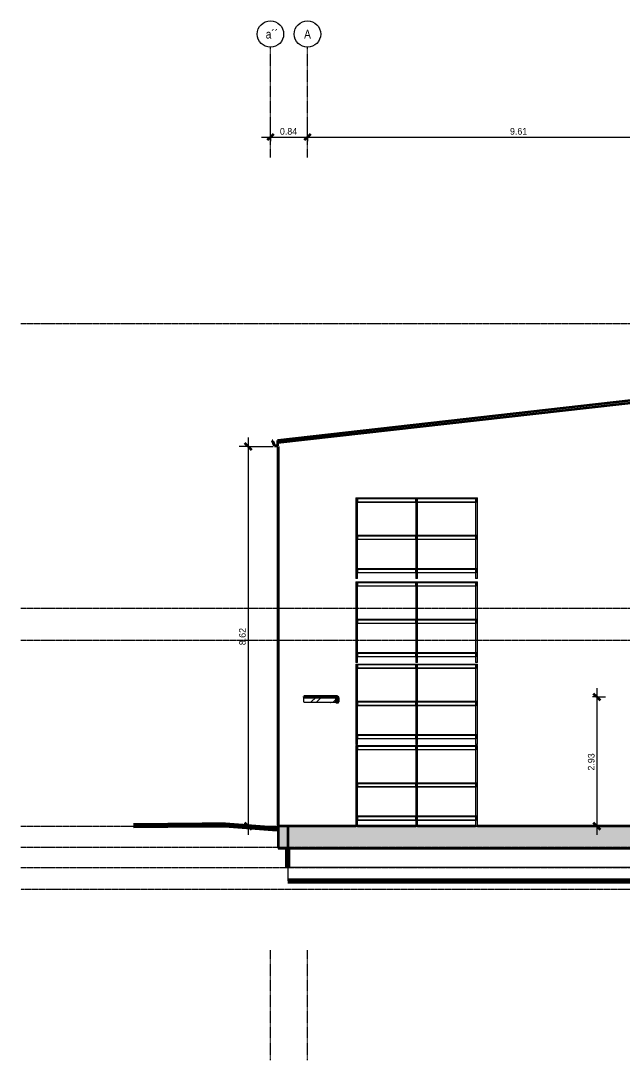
# Model space of a CAD drawing. Header units: centimetres. Extents: x -336 to 16318, y -437 to 1921.
# Drawn here: x -336 to 1030, y -437 to 1921 of the extents above; entities that cross this region are included whole.
import ezdxf

# ---------------------------------------------------------------- set-up
doc = ezdxf.new("R2010")
doc.units = ezdxf.units.CM
for name, pattern in [('Centre', [3.175, 0.635, -0.475, 1.59, -0.475]), ('Grid Line', [2.2225, 1.27, -0.3175, 0.3175, -0.3175]), ('Hidden', [0.714375, 0.47625, -0.238125])]:
    doc.linetypes.add(name, pattern=pattern)
for name, color, linetype, lineweight in [('A-ANNO-DIMS', 7, 'Continuous', 9), ('A-ANNO-DIMS-100', 7, 'Continuous', 9), ('A-FLOR', 7, 'Continuous', 9), ('A-FLOR-LEVL', 7, 'Continuous', 9), ('A-FLOR-PATT', 7, 'Continuous', 35), ('A-ROOF', 7, 'Continuous', 9), ('A-ROOF-MCUT', 7, 'Continuous', 35), ('A-ROOF-PATT', 7, 'Continuous', 35), ('A-WALL', 7, 'Continuous', 9), ('A-WALL-PATT', 7, 'Continuous', 35), ('C-BLDG-PADS', 7, 'Continuous', 9), ('C-TOPO', 7, 'Continuous', 9), ('Q-SPCQ', 7, 'Continuous', 9), ('S-BEAM', 7, 'Continuous', 9), ('S-GRID', 7, 'Continuous', 9), ('S-GRID-IDEN', 7, 'Continuous', 9)]:
    doc.layers.add(name, color=color, linetype=linetype, lineweight=lineweight)
doc.styles.add('Century Gothic_1', font='GOTHIC.TTF', dxfattribs={"height": 15})
doc.styles.add('Saira Condensed', font='SairaCondensed-Regular.ttf', dxfattribs={"height": 20})
doc.dimstyles.new('FCA_N_Cotas_E100', dxfattribs={"dimscale": 30.48, "dimtxt": 15.662524, "dimasz": 0.492126, "dimexe": 0.656168, "dimexo": 0.656168, "dimgap": 0.032808, "dimtad": 1, "dimlfac": 0.01, "dimrnd": 0.01, "dimzin": 0, "dimdsep": 46, "dimtxsty": 'Century Gothic_1', "dimblk1": 'OBLIQUE', "dimblk2": 'OBLIQUE', "dimsah": 1, "dimcen": 0.09, "dimdle": 0.656168, "dimazin": 2, "dimtfac": 1, "dimtdec": 4, "dimtix": 1, "dimtmove": 0, "dimatfit": 3, "dimfxl": 1, "dimtvp": 1, "dimtolj": 1, "dimtzin": 0, "dimarcsym": 2})
pattern_1 = [(45, (4582.815, 712), (-25.14472, 25.14472), []), (45, (4582.815, 750.1), (-25.14472, 25.14472), [])]

# ---------------------------------------------------------------- blocks, each defined once
blk = doc.blocks.new('PQ_RVR_EST-01_ZZ_ZZ_MO_T_A_rvt-1-Section 6')
at = {"layer": 'A-FLOR-PATT', "lineweight": 9, "true_color": 0x9a9a9a}
h = blk.add_hatch(color=253, dxfattribs=at)
h.paths.add_polyline_path([(5847.1, 44), (5883.7, 44), (5883.7, 94), (3167.6, 94), (3167.6, 89.8), (3171.9, 89.8), (3171.9, 88.8), (3172, 88.8), (3172, 87.8), (3170.5, 87.8), (3170.5, 87.3), (3172, 87.3), (3172, 78.3), (3168.8, 78.3), (3168.8, 68.3), (3173, 68.3), (3172.9, 67.3), (3163, 67.3), (3163.1, 68.3), (3167.2, 68.3), (3167.2, 78.3), (3082.8, 78.3), (3082.8, 68.3), (3087, 68.3), (3086.9, 67.3), (3077, 67.3), (3077.1, 68.3), (3081.2, 68.3), (3081.2, 78.3), (3078, 78.3), (3078, 87.3), (3079.5, 87.3), (3079.4, 87.8), (3078, 87.8), (3078, 88.8), (3078.1, 88.8), (3078.3, 89.8), (3082.5, 89.8), (3082.5, 94), (249.1, 94), (249.1, 44), (5836.9, 44)])
h.paths.add_polyline_path([(3183.3, 67.3), (3179.1, 67.3), (3179.2, 68.3), (3183.3, 68.3), (3183.3, 78.3), (3181.6, 78.3), (3181.6, 87.8), (3181.9, 87.8), (3181.9, 88.8), (3186.3, 88.8), (3186.3, 87.8), (3186.6, 87.8), (3186.6, 83.3), (3242.4, 83.3), (3242.4, 87.8), (3242.7, 87.8), (3242.7, 88.8), (3247.1, 88.8), (3247.1, 87.8), (3247.4, 87.8), (3247.4, 78.3), (3245.7, 78.3), (3245.7, 68.3), (3249.9, 68.3), (3249.8, 67.3), (3239.9, 67.3), (3240, 68.3), (3244.1, 68.3), (3244.1, 78.3), (3184.9, 78.3), (3184.9, 68.3), (3189.1, 68.3), (3189, 67.3), (3183.5, 67.3)])
h.paths.add_polyline_path([(3091.7, 86.3), (3164, 86.3), (3164, 87.3), (3165.5, 87.3), (3165.5, 87.8), (3164, 87.8), (3164, 88.8), (3161.9, 88.8), (3162.1, 89.8), (3166.3, 89.8), (3166.3, 94), (3083.8, 94), (3083.8, 89.8), (3088.1, 89.8), (3088, 88.8), (3086, 88.8), (3086, 87.8), (3084.5, 87.8), (3084.5, 87.3), (3086, 87.3), (3086, 86.3)])
at = {"layer": 'A-FLOR', "lineweight": 35}
for p, q in [((425.1, 94), (249.1, 94)), ((249.1, 94), (249.1, 44)), ((561.1, 94), (429.1, 94)), ((697.2, 94), (565.1, 94)), ((2833.1, 94), (701.2, 94)), ((249.1, 44), (5836.9, 44))]:
    blk.add_line(p, q, dxfattribs=at)
blk = doc.blocks.new('RVR-Rack Almacenamiento - Default-1745858-Section 6')
at = {"layer": 'Q-SPCQ', "color": 253, "true_color": 0xaaaaaa}
for p, q in [((561.1, 267.7), (561.1, 192.3)), ((563, 276.9), (563.2, 276.9)), ((563.2, 276.9), (565.4, 276.9)), ((563.2, 276.9), (563.2, 267.7)), ((565.4, 267.7), (563.2, 267.7)), ((565.1, 192.3), (565.1, 267.7)), ((565.4, 267.7), (565.4, 276.9)), ((565.4, 276.9), (696.9, 276.9)), ((696.9, 274.8), (565.4, 274.8)), ((565.4, 268), (696.9, 268)), ((565.4, 267.7), (696.9, 267.7)), ((696.9, 276.9), (699.1, 276.9)), ((696.9, 276.9), (696.9, 267.7)), ((699.1, 267.7), (696.9, 267.7)), ((697.2, 267.7), (697.2, 192.3)), ((699.1, 267.7), (699.1, 276.9)), ((699.1, 276.9), (701.2, 276.9)), ((701.2, 94), (701.2, 276.9)), ((563.2, 192.3), (565.4, 192.3)), ((563.2, 192.3), (563.2, 183.1)), ((565.4, 183.1), (565.4, 192.3)), ((565.4, 192.3), (696.9, 192.3)), ((696.9, 190.2), (565.4, 190.2)), ((696.9, 192.3), (699.1, 192.3)), ((696.9, 192.3), (696.9, 183.1)), ((699.1, 183.1), (699.1, 192.3)), ((561.1, 183.1), (561.1, 116.9)), ((565.4, 183.1), (563.2, 183.1)), ((565.1, 116.9), (565.1, 183.1)), ((565.4, 183.4), (696.9, 183.4)), ((565.4, 183.1), (696.9, 183.1)), ((699.1, 183.1), (696.9, 183.1)), ((697.2, 183.1), (697.2, 116.9)), ((561.1, 107.7), (561.1, 94)), ((563.2, 116.9), (565.4, 116.9)), ((563.2, 116.9), (563.2, 107.7)), ((565.4, 107.7), (563.2, 107.7)), ((565.1, 94), (565.1, 107.7)), ((565.4, 107.7), (565.4, 116.9)), ((565.4, 116.9), (696.9, 116.9)), ((696.9, 114.8), (565.4, 114.8)), ((565.4, 108), (696.9, 108)), ((565.4, 107.7), (696.9, 107.7)), ((696.9, 116.9), (699.1, 116.9)), ((696.9, 116.9), (696.9, 107.7)), ((699.1, 107.7), (696.9, 107.7)), ((697.2, 107.7), (697.2, 94)), ((699.1, 107.7), (699.1, 116.9)), ((565.1, 94), (561.1, 94)), ((701.2, 94), (697.2, 94))]:
    blk.add_line(p, q, dxfattribs=at)
blk = doc.blocks.new('RVR-Rack Almacenamiento - Default-V73-Section 6')
at = {"layer": 'Q-SPCQ', "color": 253, "true_color": 0xaaaaaa}
for p, q in [((425.1, 276.9), (427.2, 276.9)), ((425.1, 276.9), (425.1, 94)), ((427.2, 276.9), (429.4, 276.9)), ((427.2, 276.9), (427.2, 267.7)), ((429.4, 267.7), (427.2, 267.7)), ((429.1, 192.3), (429.1, 267.7)), ((429.4, 267.7), (429.4, 276.9)), ((429.4, 276.9), (560.8, 276.9)), ((560.8, 274.8), (429.4, 274.8)), ((429.4, 268), (560.8, 268)), ((429.4, 267.7), (560.8, 267.7)), ((560.8, 276.9), (563, 276.9)), ((560.8, 276.9), (560.8, 267.7)), ((563, 267.7), (560.8, 267.7)), ((561.1, 267.7), (561.1, 192.3)), ((563, 267.7), (563, 276.9)), ((563, 276.9), (563.2, 276.9)), ((565.1, 192.3), (565.1, 267.7)), ((427.2, 192.3), (429.4, 192.3)), ((427.2, 192.3), (427.2, 183.1)), ((429.4, 183.1), (429.4, 192.3)), ((429.4, 192.3), (560.8, 192.3)), ((560.8, 190.2), (429.4, 190.2)), ((560.8, 192.3), (563, 192.3)), ((560.8, 192.3), (560.8, 183.1)), ((563, 183.1), (563, 192.3)), ((429.4, 183.1), (427.2, 183.1)), ((429.1, 116.9), (429.1, 183.1)), ((429.4, 183.4), (560.8, 183.4)), ((429.4, 183.1), (560.8, 183.1)), ((563, 183.1), (560.8, 183.1)), ((561.1, 183.1), (561.1, 116.9)), ((565.1, 116.9), (565.1, 183.1)), ((427.2, 116.9), (429.4, 116.9)), ((427.2, 116.9), (427.2, 107.7)), ((429.4, 107.7), (427.2, 107.7)), ((429.1, 94), (429.1, 107.7)), ((429.4, 107.7), (429.4, 116.9)), ((429.4, 116.9), (560.8, 116.9)), ((560.8, 114.8), (429.4, 114.8)), ((429.4, 108), (560.8, 108)), ((429.4, 107.7), (560.8, 107.7)), ((560.8, 116.9), (563, 116.9)), ((560.8, 116.9), (560.8, 107.7)), ((563, 107.7), (560.8, 107.7)), ((561.1, 107.7), (561.1, 94)), ((563, 107.7), (563, 116.9)), ((565.1, 94), (565.1, 107.7)), ((429.1, 94), (425.1, 94)), ((565.1, 94), (561.1, 94))]:
    blk.add_line(p, q, dxfattribs=at)
blk = doc.blocks.new('HSS Rectangular - 50 x 120-1968941-Section 6')
at = {"layer": 'S-BEAM', "true_color": 0xc0c0c0}
h = blk.add_hatch(dxfattribs=at)
h.set_pattern_fill('FP_3', color=9, style=0, pattern_type=2)
h.set_pattern_definition(pattern_1)
h.paths.add_polyline_path([(384.6, 374.9), (385.3, 375.1), (385.6, 375.8), (385.6, 385.9), (385.3, 386.6), (384.6, 386.9), (381.5, 386.9), (380.9, 386.6), (380.6, 385.9), (380.6, 375.8), (380.9, 375.1), (381.5, 374.9)])
h.paths.add_polyline_path([(382, 375.4), (381.4, 375.6), (381.1, 376.3), (381.1, 385.4), (381.4, 386.1), (382, 386.4), (384.1, 386.4), (384.8, 386.1), (385.1, 385.4), (385.1, 376.3), (384.8, 375.6), (384.1, 375.4)])
at = {"layer": 'S-BEAM', "lineweight": 35}
for p, q in [((380.6, 385.9), (380.6, 375.8)), ((381.1, 376.3), (381.1, 385.4)), ((384.6, 386.9), (381.5, 386.9)), ((382, 386.4), (384.1, 386.4)), ((385.1, 385.4), (385.1, 376.3)), ((385.6, 375.8), (385.6, 385.9)), ((381.5, 374.9), (384.6, 374.9)), ((384.1, 375.4), (382, 375.4))]:
    blk.add_line(p, q, dxfattribs=at)
for centre, radius, start, end in [((381.5, 385.9), 0.95, 90, 180), ((382, 385.4), 0.952, 90, 180), ((384.1, 385.4), 0.952, 0, 90), ((384.6, 385.9), 0.95, 0, 90), ((381.5, 375.8), 0.95, 180, 270), ((382, 376.3), 0.952, 180, 270), ((384.1, 376.3), 0.952, 270, 0), ((384.6, 375.8), 0.95, 270, 0)]:
    blk.add_arc(centre, radius, start, end, dxfattribs=at)
blk = doc.blocks.new('FP_74-Section 6')
at = {"layer": 'S-BEAM', "color": 9, "true_color": 0xc0c0c0}
for p, q in [((307.1, 386.1), (307.1, 386.2)), ((307.1, 386.2), (307.1, 386.2)), ((307.1, 386.2), (307.2, 386.2)), ((307.1, 386.1), (307.1, 386.1)), ((307.1, 386.1), (307.1, 386.1)), ((307.2, 386.2), (307.2, 386.3)), ((307.2, 386.3), (307.2, 386.3)), ((307.2, 386.3), (307.3, 386.3)), ((307.2, 386.2), (307.2, 386.2)), ((307.3, 386.3), (307.3, 386.4)), ((307.3, 386.4), (307.3, 386.4)), ((307.3, 386.4), (307.4, 386.4)), ((307.3, 386.3), (307.3, 386.3)), ((307.4, 386.4), (307.4, 386.5)), ((307.4, 386.5), (307.4, 386.5)), ((307.4, 386.5), (307.5, 386.5)), ((307.4, 386.4), (307.4, 386.4)), ((307.5, 386.5), (307.5, 386.6)), ((307.5, 386.6), (307.5, 386.6)), ((307.5, 386.6), (307.6, 386.6)), ((307.5, 386.5), (307.5, 386.5)), ((307.5, 386.5), (307.5, 386.5)), ((307.6, 386.6), (307.6, 386.7)), ((307.6, 386.7), (307.7, 386.7)), ((307.6, 386.6), (307.6, 386.6)), ((307.6, 386.6), (307.6, 386.6)), ((307.7, 386.7), (307.7, 386.7)), ((307.7, 386.7), (307.7, 386.7)), ((307.7, 386.7), (307.7, 386.7)), ((307.7, 386.7), (307.8, 386.7)), ((307.8, 386.7), (307.8, 386.8)), ((307.8, 386.8), (307.8, 386.8)), ((307.8, 386.8), (307.8, 386.8)), ((307.8, 386.8), (307.9, 386.8)), ((307.9, 386.8), (307.9, 386.9)), ((307.9, 386.8), (307.9, 386.8)), ((307.9, 386.8), (307.9, 386.8)), ((307.9, 386.8), (307.9, 386.8)), ((319.1, 385.9), (319.1, 386)), ((319.1, 386), (319.2, 386)), ((319.1, 385.9), (319.1, 385.9)), ((319.2, 386), (319.2, 386.1)), ((319.2, 386.1), (319.2, 386.1)), ((319.2, 386.1), (319.3, 386.1)), ((319.2, 386), (319.2, 386)), ((319.2, 386), (319.2, 386)), ((319.3, 386.1), (319.3, 386.2)), ((319.3, 386.2), (319.3, 386.2)), ((319.3, 386.2), (319.4, 386.2)), ((319.3, 386.1), (319.3, 386.1)), ((319.4, 386.2), (319.4, 386.3)), ((319.4, 386.3), (319.4, 386.3)), ((319.4, 386.3), (319.5, 386.3)), ((319.4, 386.2), (319.4, 386.2)), ((319.5, 386.3), (319.5, 386.4)), ((319.5, 386.4), (319.5, 386.4)), ((319.5, 386.4), (319.6, 386.4)), ((319.5, 386.3), (319.5, 386.3)), ((319.6, 386.4), (319.6, 386.5)), ((319.6, 386.5), (319.6, 386.5)), ((319.6, 386.5), (319.6, 386.5)), ((319.6, 386.5), (319.7, 386.5)), ((319.6, 386.4), (319.6, 386.4)), ((319.7, 386.5), (319.7, 386.6)), ((319.7, 386.6), (319.7, 386.6)), ((319.7, 386.6), (319.8, 386.6)), ((319.7, 386.5), (319.7, 386.5)), ((319.8, 386.6), (319.8, 386.7)), ((319.8, 386.7), (319.9, 386.7)), ((319.8, 386.6), (319.8, 386.6)), ((319.8, 386.6), (319.8, 386.6)), ((319.9, 386.7), (320, 386.8)), ((319.9, 386.7), (319.9, 386.7)), ((319.9, 386.7), (319.9, 386.7)), ((319.9, 386.7), (319.9, 386.7)), ((319.9, 386.7), (319.9, 386.7)), ((320, 386.8), (320, 386.8)), ((320, 386.8), (320, 386.8)), ((320, 386.8), (320, 386.8)), ((320, 386.8), (320.1, 386.8)), ((320.1, 386.8), (320.1, 386.9)), ((320.1, 386.8), (320.1, 386.8)), ((320.1, 386.8), (320.1, 386.8)), ((357.2, 385.9), (357.2, 386)), ((357.2, 386), (357.3, 386)), ((357.2, 385.9), (357.2, 385.9)), ((357.3, 386), (357.3, 386.1)), ((357.3, 386.1), (357.3, 386.1)), ((357.3, 386.1), (357.4, 386.1)), ((357.3, 386), (357.3, 386)), ((357.3, 386), (357.3, 386)), ((357.4, 386.1), (357.4, 386.2)), ((357.4, 386.2), (357.4, 386.2)), ((357.4, 386.2), (357.5, 386.2)), ((357.4, 386.1), (357.4, 386.1)), ((357.5, 386.2), (357.5, 386.3)), ((357.5, 386.3), (357.5, 386.3)), ((357.5, 386.3), (357.6, 386.3)), ((357.5, 386.2), (357.5, 386.2)), ((357.6, 386.3), (357.6, 386.4)), ((357.6, 386.4), (357.6, 386.4)), ((357.6, 386.4), (357.7, 386.4)), ((357.6, 386.3), (357.6, 386.3)), ((357.7, 386.4), (357.7, 386.5)), ((357.7, 386.5), (357.7, 386.5)), ((357.7, 386.5), (357.7, 386.5)), ((357.7, 386.5), (357.8, 386.5)), ((357.7, 386.4), (357.7, 386.4)), ((357.8, 386.5), (357.8, 386.6)), ((357.8, 386.6), (357.8, 386.6)), ((357.8, 386.6), (357.9, 386.6)), ((357.8, 386.5), (357.8, 386.5)), ((357.9, 386.6), (357.9, 386.7)), ((357.9, 386.7), (358, 386.7)), ((357.9, 386.6), (357.9, 386.6)), ((357.9, 386.6), (357.9, 386.6)), ((358, 386.7), (358.1, 386.8)), ((358, 386.7), (358, 386.7)), ((358, 386.7), (358, 386.7)), ((358, 386.7), (358, 386.7)), ((358, 386.7), (358, 386.7)), ((358.1, 386.8), (358.1, 386.8)), ((358.1, 386.8), (358.1, 386.8)), ((358.1, 386.8), (358.1, 386.8)), ((358.1, 386.8), (358.2, 386.8)), ((358.2, 386.8), (358.2, 386.9)), ((358.2, 386.8), (358.2, 386.8)), ((358.2, 386.8), (358.2, 386.8)), ((369.4, 385.9), (369.4, 386)), ((369.4, 386), (369.4, 386)), ((369.4, 386), (369.5, 386)), ((369.4, 385.9), (369.4, 385.9)), ((369.5, 386), (369.5, 386.1)), ((369.5, 386.1), (369.5, 386.1)), ((369.5, 386.1), (369.6, 386.1)), ((369.5, 386), (369.5, 386)), ((369.6, 386.1), (369.6, 386.2)), ((369.6, 386.2), (369.6, 386.2)), ((369.6, 386.2), (369.7, 386.2)), ((369.6, 386.1), (369.6, 386.1)), ((369.7, 386.2), (369.7, 386.3)), ((369.7, 386.3), (369.7, 386.3)), ((369.7, 386.3), (369.7, 386.3)), ((369.7, 386.3), (369.8, 386.3)), ((369.7, 386.2), (369.7, 386.2)), ((369.8, 386.3), (369.8, 386.4)), ((369.8, 386.4), (369.8, 386.4)), ((369.8, 386.4), (369.8, 386.4)), ((369.8, 386.4), (369.9, 386.4)), ((369.9, 386.4), (369.9, 386.5)), ((369.9, 386.5), (369.9, 386.5)), ((369.9, 386.5), (369.9, 386.5)), ((369.9, 386.5), (370, 386.5)), ((370, 386.5), (370, 386.6)), ((370, 386.6), (370, 386.6)), ((370, 386.6), (370.1, 386.6)), ((370, 386.5), (370, 386.5)), ((370.1, 386.6), (370.1, 386.7)), ((370.1, 386.7), (370.1, 386.7)), ((370.1, 386.7), (370.2, 386.7)), ((370.1, 386.6), (370.1, 386.6)), ((370.1, 386.6), (370.1, 386.6)), ((370.2, 386.7), (370.3, 386.8)), ((370.2, 386.7), (370.2, 386.7)), ((370.2, 386.7), (370.2, 386.7)), ((370.2, 386.7), (370.2, 386.7)), ((370.3, 386.8), (370.3, 386.8)), ((370.3, 386.8), (370.3, 386.8)), ((370.3, 386.8), (370.3, 386.8)), ((370.3, 386.8), (370.4, 386.8)), ((370.4, 386.8), (370.4, 386.9)), ((370.4, 386.8), (370.4, 386.8)), ((370.4, 386.8), (370.4, 386.8))]:
    blk.add_line(p, q, dxfattribs=at)
blk = doc.blocks.new('FP_75-Section 6')
at = {"layer": 'S-BEAM'}
blk.add_line((307.1, 374.9), (379.3, 374.9), dxfattribs=at)
at = {"layer": 'S-BEAM', "color": 9, "true_color": 0xc0c0c0}
for p, q in [((317.6, 374.7), (317.6, 374.7)), ((317.6, 374.7), (317.7, 374.7)), ((317.7, 374.7), (317.7, 374.8)), ((317.7, 374.8), (317.7, 374.8)), ((317.7, 374.8), (317.8, 374.8)), ((317.7, 374.7), (317.7, 374.7)), ((317.8, 374.8), (317.8, 374.8)), ((317.8, 374.8), (317.8, 374.8)), ((317.8, 374.8), (317.8, 374.8)), ((317.8, 374.8), (317.8, 374.8)), ((317.8, 374.8), (317.9, 374.8)), ((317.9, 374.8), (317.9, 374.8)), ((317.9, 374.8), (317.9, 374.8)), ((317.9, 374.8), (317.9, 374.8)), ((317.9, 374.8), (318, 374.8)), ((318, 374.8), (318, 374.9)), ((318, 374.9), (318.1, 374.9)), ((318, 374.8), (318, 374.8)), ((318, 374.8), (318, 374.8)), ((318.1, 374.9), (318.1, 374.9)), ((318.1, 374.9), (318.1, 374.9)), ((318.1, 374.9), (318.1, 374.9)), ((318.1, 374.9), (318.1, 374.9)), ((318.1, 374.9), (318.2, 374.9)), ((318.2, 374.9), (318.2, 375)), ((318.2, 375), (318.2, 375)), ((318.2, 375), (318.2, 375)), ((318.2, 375), (318.3, 375)), ((318.3, 375), (318.3, 375.1)), ((318.3, 375.1), (318.4, 375.1)), ((318.3, 375), (318.3, 375)), ((318.3, 375), (318.3, 375)), ((318.4, 375.1), (318.5, 375.2)), ((318.4, 375.1), (318.4, 375.1)), ((318.4, 375.1), (318.4, 375.1)), ((318.4, 375.1), (318.4, 375.1)), ((318.5, 375.2), (318.6, 375.3)), ((318.5, 375.2), (318.5, 375.2)), ((318.5, 375.2), (318.5, 375.2)), ((318.5, 375.2), (318.5, 375.2)), ((318.5, 375.2), (318.5, 375.2)), ((318.6, 375.3), (318.7, 375.4)), ((318.6, 375.3), (318.6, 375.3)), ((318.6, 375.3), (318.6, 375.3)), ((318.6, 375.3), (318.6, 375.3)), ((318.7, 375.4), (318.7, 375.4)), ((318.7, 375.4), (318.7, 375.4)), ((318.7, 375.4), (318.7, 375.4)), ((318.7, 375.4), (318.8, 375.4)), ((318.8, 375.5), (318.9, 375.6)), ((318.8, 375.4), (318.8, 375.5)), ((318.8, 375.5), (318.8, 375.5)), ((318.8, 375.5), (318.8, 375.5)), ((318.8, 375.5), (318.8, 375.5)), ((318.9, 375.6), (318.9, 375.7)), ((318.9, 375.7), (319, 375.7)), ((318.9, 375.6), (318.9, 375.6)), ((318.9, 375.6), (318.9, 375.6)), ((319, 375.7), (319, 375.8)), ((319, 375.8), (319.1, 375.8)), ((319, 375.7), (319, 375.7)), ((319, 375.7), (319, 375.7)), ((319.1, 375.8), (319.1, 375.8)), ((355.7, 374.7), (355.7, 374.7)), ((355.7, 374.7), (355.8, 374.7)), ((355.8, 374.7), (355.8, 374.8)), ((355.8, 374.8), (355.8, 374.8)), ((355.8, 374.8), (355.9, 374.8)), ((355.8, 374.7), (355.8, 374.7)), ((355.9, 374.8), (355.9, 374.8)), ((355.9, 374.8), (355.9, 374.8)), ((355.9, 374.8), (355.9, 374.8)), ((355.9, 374.8), (355.9, 374.8)), ((355.9, 374.8), (356, 374.8)), ((356, 374.8), (356, 374.8)), ((356, 374.8), (356, 374.8)), ((356, 374.8), (356, 374.8)), ((356, 374.8), (356.1, 374.8)), ((356.1, 374.8), (356.1, 374.9)), ((356.1, 374.9), (356.2, 374.9)), ((356.1, 374.8), (356.1, 374.8)), ((356.1, 374.8), (356.1, 374.8)), ((356.2, 374.9), (356.2, 374.9)), ((356.2, 374.9), (356.2, 374.9)), ((356.2, 374.9), (356.2, 374.9)), ((356.2, 374.9), (356.2, 374.9)), ((356.2, 374.9), (356.3, 374.9)), ((356.3, 374.9), (356.3, 375)), ((356.3, 375), (356.3, 375)), ((356.3, 375), (356.3, 375)), ((356.3, 375), (356.4, 375)), ((356.4, 375), (356.4, 375.1)), ((356.4, 375.1), (356.5, 375.1)), ((356.4, 375), (356.4, 375)), ((356.4, 375), (356.4, 375)), ((356.5, 375.1), (356.6, 375.2)), ((356.5, 375.1), (356.5, 375.1)), ((356.5, 375.1), (356.5, 375.1)), ((356.5, 375.1), (356.5, 375.1)), ((356.6, 375.2), (356.7, 375.3)), ((356.6, 375.2), (356.6, 375.2)), ((356.6, 375.2), (356.6, 375.2)), ((356.6, 375.2), (356.6, 375.2)), ((356.6, 375.2), (356.6, 375.2)), ((356.7, 375.3), (356.8, 375.4)), ((356.7, 375.3), (356.7, 375.3)), ((356.7, 375.3), (356.7, 375.3)), ((356.7, 375.3), (356.7, 375.3)), ((356.8, 375.4), (356.8, 375.4)), ((356.8, 375.4), (356.8, 375.4)), ((356.8, 375.4), (356.8, 375.4)), ((356.8, 375.4), (356.9, 375.4)), ((356.9, 375.5), (357, 375.6)), ((356.9, 375.4), (356.9, 375.5)), ((356.9, 375.5), (356.9, 375.5)), ((356.9, 375.5), (356.9, 375.5)), ((356.9, 375.5), (356.9, 375.5)), ((357, 375.6), (357, 375.7)), ((357, 375.7), (357.1, 375.7)), ((357, 375.6), (357, 375.6)), ((357, 375.6), (357, 375.6)), ((357.1, 375.7), (357.1, 375.8)), ((357.1, 375.8), (357.2, 375.8)), ((357.1, 375.7), (357.1, 375.7)), ((357.1, 375.7), (357.1, 375.7)), ((357.2, 375.8), (357.2, 375.8)), ((367.9, 374.7), (367.9, 374.7)), ((367.9, 374.7), (367.9, 374.7)), ((367.9, 374.7), (368, 374.7)), ((368, 374.7), (368, 374.8)), ((368, 374.8), (368, 374.8)), ((368, 374.8), (368, 374.8)), ((368, 374.8), (368.1, 374.8)), ((368.1, 374.8), (368.1, 374.8)), ((368.1, 374.8), (368.1, 374.8)), ((368.1, 374.8), (368.1, 374.8)), ((368.1, 374.8), (368.2, 374.8)), ((368.2, 374.8), (368.2, 374.8)), ((368.2, 374.8), (368.2, 374.8)), ((368.2, 374.8), (368.2, 374.8)), ((368.2, 374.8), (368.3, 374.8)), ((368.3, 374.8), (368.3, 374.9)), ((368.3, 374.9), (368.3, 374.9)), ((368.3, 374.9), (368.4, 374.9)), ((368.3, 374.8), (368.3, 374.8)), ((368.3, 374.8), (368.3, 374.8)), ((368.4, 374.9), (368.4, 374.9)), ((368.4, 374.9), (368.4, 374.9)), ((368.4, 374.9), (368.4, 374.9)), ((368.4, 374.9), (368.5, 374.9)), ((368.5, 374.9), (368.5, 375)), ((368.5, 375), (368.5, 375)), ((368.5, 375), (368.5, 375)), ((368.5, 375), (368.6, 375)), ((368.6, 375), (368.6, 375.1)), ((368.6, 375.1), (368.6, 375.1)), ((368.6, 375.1), (368.7, 375.1)), ((368.6, 375), (368.6, 375)), ((368.6, 375), (368.6, 375)), ((368.7, 375.1), (368.7, 375.2)), ((368.7, 375.2), (368.8, 375.2)), ((368.7, 375.1), (368.7, 375.1)), ((368.7, 375.1), (368.7, 375.1)), ((368.8, 375.2), (368.9, 375.3)), ((368.8, 375.2), (368.8, 375.2)), ((368.8, 375.2), (368.8, 375.2)), ((368.8, 375.2), (368.8, 375.2)), ((368.9, 375.3), (369, 375.4)), ((368.9, 375.3), (368.9, 375.3)), ((368.9, 375.3), (368.9, 375.3)), ((368.9, 375.3), (368.9, 375.3)), ((369, 375.4), (369.1, 375.5)), ((369, 375.4), (369, 375.4)), ((369, 375.4), (369, 375.4)), ((369, 375.4), (369, 375.4)), ((369, 375.4), (369, 375.4)), ((369.1, 375.5), (369.2, 375.6)), ((369.1, 375.5), (369.1, 375.5)), ((369.1, 375.5), (369.1, 375.5)), ((369.1, 375.5), (369.1, 375.5)), ((369.2, 375.6), (369.2, 375.7)), ((369.2, 375.7), (369.3, 375.7)), ((369.2, 375.6), (369.2, 375.6)), ((369.2, 375.6), (369.2, 375.6)), ((369.3, 375.7), (369.3, 375.8)), ((369.3, 375.8), (369.3, 375.8)), ((369.3, 375.8), (369.4, 375.8)), ((369.3, 375.7), (369.3, 375.7)), ((369.3, 375.7), (369.3, 375.7))]:
    blk.add_line(p, q, dxfattribs=at)
blk = doc.blocks.new('HSS Rectangular - 50 x 120-1968383-Section 6')
at = {"layer": 'S-BEAM', "true_color": 0xc0c0c0}
h = blk.add_hatch(dxfattribs=at)
h.set_pattern_fill('FP_3', color=9, style=0, pattern_type=2)
h.set_pattern_definition(pattern_1)
h.paths.add_polyline_path([(379.3, 375.8), (379.3, 385.9), (307.1, 385.9), (307.1, 375.8), (311.8, 375.8)])
at = {"layer": 'S-BEAM'}
for p, q in [((307.1, 386.9), (307.1, 385.9)), ((307.1, 375.8), (307.1, 385.9)), ((379.3, 385.9), (379.3, 386.9)), ((379.3, 385.9), (379.3, 375.8)), ((307.1, 375.8), (307.1, 374.9)), ((379.3, 374.9), (379.3, 375.8))]:
    blk.add_line(p, q, dxfattribs=at)
at = {"layer": 'S-BEAM', "linetype": 'Hidden'}
for p, q in [((307.1, 386.4), (379.3, 386.4)), ((307.1, 375.4), (379.3, 375.4))]:
    blk.add_line(p, q, dxfattribs=at)
at = {"layer": 'S-BEAM'}
for name in ['FP_74-Section 6', 'FP_75-Section 6']:
    blk.add_blockref(name, (0, 0), dxfattribs=at)
blk = doc.blocks.new('Grid - 3mm-1939417-Section 6')
at = {"layer": 'S-GRID-IDEN', "color": 253, "true_color": 0xaaaaaa}
blk.add_circle((1330.8, 1891.3), 30, dxfattribs=at)
blk = doc.blocks.new('DIMBLOCK1-Section 6')
at = {"layer": 'A-ANNO-DIMS-100'}
for p, q in [((231.1, 1657.6), (231.1, 1677.6)), ((315.3, 1657.6), (315.3, 1677.6)), ((211.1, 1657.6), (315.3, 1657.6)), ((231.1, 1657.6), (231.1, 1648.2)), ((315.3, 1657.6), (315.3, 1648.2))]:
    blk.add_line(p, q, dxfattribs=at)
at = {"layer": 'A-ANNO-DIMS-100', "lineweight": 35}
for p, q in [((231.1, 1657.6), (223.6, 1650.1)), ((231.1, 1657.6), (238.6, 1665.1)), ((315.3, 1657.6), (307.8, 1650.1)), ((315.3, 1657.6), (322.8, 1665.1))]:
    blk.add_line(p, q, dxfattribs=at)
at = {"layer": 'A-ANNO-DIMS-100', "color": 0, "insert": (252.8, 1677.9), "char_height": 15, "width": 48.927, "attachment_point": 1, "line_spacing_factor": 0.984502, "style": 'Century Gothic_1'}
blk.add_mtext('0.84', dxfattribs=at)
blk = doc.blocks.new('_Oblique')
at = {"color": 0, "linetype": 'ByBlock', "lineweight": -2}
blk.add_line((-0.5, -0.5), (0.5, 0.5), dxfattribs=at)
blk = doc.blocks.new('DIMBLOCK2-Section 6')
at = {"layer": 'A-ANNO-DIMS-100'}
for p, q in [((315.3, 1657.6), (315.3, 1677.6)), ((1276.3, 1657.6), (1276.3, 1677.6)), ((315.3, 1657.6), (1276.3, 1657.6)), ((315.3, 1657.6), (315.3, 1648.2)), ((1276.3, 1657.6), (1276.3, 1648.2))]:
    blk.add_line(p, q, dxfattribs=at)
at = {"layer": 'A-ANNO-DIMS-100', "lineweight": 35}
for p, q in [((315.3, 1657.6), (307.8, 1650.1)), ((315.3, 1657.6), (322.8, 1665.1)), ((1276.3, 1657.6), (1268.8, 1650.1)), ((1276.3, 1657.6), (1283.8, 1665.1))]:
    blk.add_line(p, q, dxfattribs=at)
at = {"layer": 'A-ANNO-DIMS-100', "color": 0, "insert": (775.4, 1677.9), "char_height": 15, "width": 48.927, "attachment_point": 1, "line_spacing_factor": 0.984502, "style": 'Century Gothic_1'}
blk.add_mtext('9.61', dxfattribs=at)
blk = doc.blocks.new('DIMBLOCK15-Section 6')
at = {"layer": 'A-ANNO-DIMS-100'}
for p, q in [((972.5, 406.9), (972.5, 74)), ((972.5, 386.9), (963.1, 386.9)), ((972.5, 386.9), (992.5, 386.9)), ((972.5, 94), (963.1, 94)), ((972.5, 94), (992.5, 94))]:
    blk.add_line(p, q, dxfattribs=at)
at = {"layer": 'A-ANNO-DIMS-100', "lineweight": 35}
for p, q in [((972.5, 386.9), (965, 394.4)), ((972.5, 386.9), (980, 379.4)), ((972.5, 94), (965, 101.5)), ((972.5, 94), (980, 86.5))]:
    blk.add_line(p, q, dxfattribs=at)
at = {"layer": 'A-ANNO-DIMS-100', "color": 0, "insert": (952.3, 220), "char_height": 15, "width": 48.927, "attachment_point": 1, "rotation": 90, "line_spacing_factor": 0.984502, "style": 'Century Gothic_1'}
blk.add_mtext('2.93', dxfattribs=at)
blk = doc.blocks.new('DIMBLOCK30-Section 6')
at = {"layer": 'A-ANNO-DIMS-100'}
for p, q in [((180.3, 975.5), (180.3, 74)), ((180.3, 955.5), (160.3, 955.5)), ((180.3, 955.5), (237.1, 955.5)), ((180.3, 94), (160.3, 94)), ((180.3, 94), (250.8, 94))]:
    blk.add_line(p, q, dxfattribs=at)
at = {"layer": 'A-ANNO-DIMS-100', "lineweight": 35}
for p, q in [((180.3, 955.5), (172.8, 963)), ((180.3, 955.5), (187.8, 948)), ((180.3, 94), (172.8, 101.5)), ((180.3, 94), (187.8, 86.5))]:
    blk.add_line(p, q, dxfattribs=at)
at = {"layer": 'A-ANNO-DIMS-100', "color": 0, "insert": (160.1, 504.4), "char_height": 15, "width": 48.927, "attachment_point": 1, "rotation": 90, "line_spacing_factor": 0.984502, "style": 'Century Gothic_1'}
blk.add_mtext('8.62', dxfattribs=at)

msp = doc.modelspace()

# ---------------------------------------------------------------- hatches: boundary and pattern name
at = {"layer": 'A-FLOR', "true_color": 0x9a9a9a}
h = msp.add_hatch(color=253, dxfattribs=at)
h.paths.add_polyline_path([(2271.196, 386.859), (2377.111, 386.859), (2377.111, 387.859), (1076.949, 387.859), (1076.949, 386.859), (2173.228, 386.859)])
h.paths.add_polyline_path([(307.087, 386.859), (383.087, 386.859), (383.087, 387.859), (307.087, 387.859)])
at = {"layer": 'A-FLOR-PATT', "lineweight": 9, "true_color": 0x9a9a9a}
h = msp.add_hatch(color=253, dxfattribs=at)
h.paths.add_polyline_path([(5896.037, 44), (5936.919, 44), (5936.919, 94), (5590.714, 94), (5590.714, 85.116), (5586.714, 85.116), (5586.714, 94), (3720.707, 94), (3720.707, 85.116), (3716.707, 85.116), (3716.707, 94), (3167.554, 94), (3167.554, 89.8), (3171.866, 89.766), (3171.866, 88.8), (3172.004, 88.8), (3172.004, 87.8), (3170.504, 87.8), (3170.504, 87.3), (3172.004, 87.3), (3172.004, 78.3), (3168.798, 78.3), (3168.798, 68.3), (3173.004, 68.3), (3172.942, 67.3), (3163.004, 67.3), (3163.066, 68.3), (3167.21, 68.3), (3167.21, 78.3), (3082.798, 78.3), (3082.798, 68.3), (3087.004, 68.3), (3086.942, 67.3), (3077.004, 67.3), (3077.066, 68.3), (3081.21, 68.3), (3081.21, 78.3), (3078.004, 78.3), (3078.004, 87.3), (3079.504, 87.3), (3079.438, 87.8), (3078.004, 87.8), (3078.004, 88.8), (3078.142, 88.8), (3078.256, 89.8), (3082.454, 89.8), (3082.454, 94), (2573.487, 94), (2573.487, 85.116), (2569.487, 85.116), (2569.487, 94), (270.769, 94), (270.769, 44), (5847.053, 44)])
h.paths.add_polyline_path([(3184.104, 67.3), (3179.104, 67.3), (3179.166, 68.3), (3183.31, 68.315), (3183.31, 78.3), (3181.604, 78.3), (3181.604, 87.8), (3181.904, 87.8), (3181.904, 88.8), (3186.304, 88.8), (3186.304, 87.8), (3186.604, 87.8), (3186.604, 83.3), (3242.404, 83.3), (3242.404, 87.8), (3242.704, 87.8), (3242.704, 88.8), (3247.104, 88.8), (3247.104, 87.8), (3247.404, 87.8), (3247.404, 78.3), (3245.698, 78.3), (3245.698, 68.3), (3249.904, 68.3), (3249.842, 67.3), (3239.904, 67.3), (3239.966, 68.3), (3244.11, 68.315), (3244.11, 78.3), (3184.898, 78.3), (3184.898, 68.3), (3189.104, 68.3), (3189.042, 67.3), (3184.116, 67.3)])
h.paths.add_polyline_path([(3086.004, 86.3), (3164.004, 86.3), (3164.004, 87.3), (3165.504, 87.3), (3165.504, 87.8), (3164.004, 87.818), (3164.004, 88.8), (3161.942, 88.8), (3162.056, 89.8), (3166.254, 89.8), (3166.254, 94), (3083.754, 94), (3083.754, 89.8), (3088.066, 89.8), (3087.952, 88.8), (3086.004, 88.8), (3086.004, 87.8), (3084.504, 87.8), (3084.504, 87.3), (3086.004, 87.3)])
at = {"layer": 'A-ROOF-PATT', "lineweight": 9, "true_color": 0x9a9a9a}
msp.add_hatch(color=253, dxfattribs=at).paths.add_polyline_path([(247.856, 964.047), (1206.18, 1072.303), (2182.343, 965.476), (2182.343, 970.506), (1206.171, 1077.334), (247.856, 969.079)])
at = {"layer": 'A-WALL-PATT', "lineweight": 9, "true_color": 0xc0c0c0}
h = msp.add_hatch(dxfattribs=at)
h.set_pattern_fill('FP_1', color=9, style=0, pattern_type=2)
h.set_pattern_definition([(90, (248.594, 712.001), (-0.05687, 3e-18), [])])
h.paths.add_polyline_path([(248.456, 96.5), (248.578, 96.5), (248.578, 955.53), (248.456, 955.53), (248.456, 242.112)])
at = {"layer": 'A-WALL-PATT', "lineweight": 9, "true_color": 0x9a9a9a}
for points in [[(249.078, 96.5), (249.078, 955.53), (248.578, 955.53), (248.578, 96.5)], [(247.328, 91.5), (249.828, 91.5), (249.828, 96.5), (247.328, 96.5)]]:
    msp.add_hatch(color=253, dxfattribs=at).paths.add_polyline_path(points)

# ---------------------------------------------------------------- linework, layer by layer
at = {"layer": 'A-FLOR', "lineweight": 35}
for p, q in [((383.087, 387.859), (307.087, 387.859)), ((307.087, 387.859), (307.087, 386.859)), ((307.087, 386.859), (383.087, 386.859)), ((383.087, 386.859), (383.087, 387.859)), ((425.095, 94), (270.769, 94)), ((270.769, 94), (270.769, 44)), ((561.144, 94), (429.064, 94)), ((697.193, 94), (565.113, 94)), ((2569.487, 94), (701.161, 94)), ((270.769, 44), (5836.919, 44))]:
    msp.add_line(p, q, dxfattribs=at)
at = {"layer": 'A-FLOR-LEVL', "color": 253, "linetype": 'Centre', "true_color": 0xaaaaaa}
for p, q in [((-335.96, 1234.505), (6445.896, 1234.505)), ((-335.96, 588.801), (6445.896, 588.801)), ((-335.96, 515.53), (6445.896, 515.53)), ((-335.96, 94), (6318.896, 94)), ((-335.96, 46.025), (6445.896, 46.025)), ((-335.96, 0), (6318.896, 0)), ((6445.896, -50), (-335.96, -50))]:
    msp.add_line(p, q, dxfattribs=at)
at = {"layer": 'A-ROOF', "lineweight": 35}
for p, q in [((1206.171, 1077.334), (247.856, 969.079)), ((247.856, 964.047), (1206.18, 1072.303))]:
    msp.add_line(p, q, dxfattribs=at)
at = {"layer": 'A-ROOF-MCUT'}
for p, q in [((236.626, 967.809), (235.356, 967.809)), ((235.356, 967.809), (235.356, 966.539)), ((235.673, 966.856), (235.673, 967.491)), ((235.673, 967.491), (236.626, 967.491)), ((236.626, 967.491), (236.626, 967.809)), ((247.856, 969.079), (247.538, 969.079)), ((247.538, 969.079), (247.538, 956.905)), ((247.856, 956.588), (247.856, 969.079)), ((235.356, 966.539), (236.626, 966.539)), ((236.862, 966.856), (235.673, 966.856)), ((236.626, 966.539), (240.436, 956.588)), ((240.672, 956.905), (236.862, 966.856)), ((240.436, 956.588), (247.856, 956.588)), ((247.538, 956.905), (240.672, 956.905))]:
    msp.add_line(p, q, dxfattribs=at)
at = {"layer": 'A-WALL', "lineweight": 35}
for p, q in [((248.578, 955.53), (248.578, 96.5)), ((249.078, 955.53), (248.578, 955.53)), ((249.078, 96.5), (249.078, 955.53)), ((248.578, 96.5), (249.078, 96.5))]:
    msp.add_line(p, q, dxfattribs=at)
at = {"layer": 'A-WALL', "lineweight": 18}
for p, q in [((247.206, 96.5), (247.328, 96.5)), ((247.328, 91.5), (247.206, 91.5))]:
    msp.add_line(p, q, dxfattribs=at)
at = {"layer": 'A-WALL'}
for p, q in [((249.828, 96.5), (247.328, 96.5)), ((247.328, 96.5), (247.328, 91.5)), ((249.828, 91.5), (249.828, 96.5)), ((247.328, 91.5), (249.828, 91.5))]:
    msp.add_line(p, q, dxfattribs=at)
at = {"layer": 'C-BLDG-PADS', "color": 253, "lineweight": 18, "true_color": 0xaaaaaa}
for p, q in [((5936.919, 0), (270.769, 0)), ((270.769, 0), (270.769, -30.48)), ((270.769, -30.48), (5936.919, -30.48))]:
    msp.add_line(p, q, dxfattribs=at)
at = {"layer": 'C-TOPO', "color": 253, "lineweight": 70, "true_color": 0xaaaaaa}
for p, q in [((76.125, 96.219), (-80.052, 94.437)), ((128.264, 96.187), (76.125, 96.219)), ((236.835, 87.98), (128.264, 96.187)), ((237.671, 87.962), (236.835, 87.98)), ((249.078, 87.913), (237.671, 87.962)), ((270.769, 0), (270.769, 44)), ((270.769, -30.496), (1138.685, -30.496))]:
    msp.add_line(p, q, dxfattribs=at)
at = {"layer": 'C-TOPO', "color": 253, "true_color": 0xaaaaaa}
for p, q in [((76.125, 96.219), (-80.052, 94.437)), ((48.853, 96.438), (127.703, 96.9)), ((76.125, 96.219), (128.264, 96.187)), ((127.703, 96.9), (248.957, 90.776)), ((236.835, 87.98), (128.264, 96.187)), ((236.835, 87.98), (237.671, 87.962)), ((237.671, 87.962), (249.078, 87.913)), ((270.769, 44), (270.769, 0)), ((1138.685, -30.496), (270.769, -30.496))]:
    msp.add_line(p, q, dxfattribs=at)
at = {"layer": 'S-GRID', "color": 253, "linetype": 'Grid Line', "true_color": 0xaaaaaa}
for p, q in [((231.108, 1611.334), (231.108, 1861.334)), ((315.335, 1611.334), (315.335, 1861.334)), ((231.108, -437.332), (231.108, -187.332)), ((315.335, -437.332), (315.335, -187.332))]:
    msp.add_line(p, q, dxfattribs=at)

# ---------------------------------------------------------------- block references
at = {"lineweight": 5}
msp.add_blockref('PQ_RVR_EST-01_ZZ_ZZ_MO_T_A_rvt-1-Section 6', (0, 0), dxfattribs=at)
at = {"layer": 'Q-SPCQ', "color": 253, "true_color": 0xaaaaaa}
for name, p in [('RVR-Rack Almacenamiento - Default-V73-Section 6', (0, 561.612)), ('RVR-Rack Almacenamiento - Default-1745858-Section 6', (0, 561.612)), ('RVR-Rack Almacenamiento - Default-V73-Section 6', (0, 371.059)), ('RVR-Rack Almacenamiento - Default-1745858-Section 6', (0, 371.059)), ('RVR-Rack Almacenamiento - Default-V73-Section 6', (0, 184.753)), ('RVR-Rack Almacenamiento - Default-1745858-Section 6', (0, 184.753)), ('RVR-Rack Almacenamiento - Default-V73-Section 6', (0, 0)), ('RVR-Rack Almacenamiento - Default-1745858-Section 6', (0, 0))]:
    msp.add_blockref(name, p, dxfattribs=at)
at = {"layer": 'S-BEAM'}
msp.add_blockref('HSS Rectangular - 50 x 120-1968383-Section 6', (0, 0), dxfattribs=at)
at = {"layer": 'S-BEAM', "lineweight": 35}
msp.add_blockref('HSS Rectangular - 50 x 120-1968941-Section 6', (0, 0), dxfattribs=at)
at = {"layer": 'S-GRID-IDEN', "color": 253, "true_color": 0xaaaaaa}
for p in [(-1099.665, 0), (-1015.438, 0)]:
    msp.add_blockref('Grid - 3mm-1939417-Section 6', p, dxfattribs=at)

# ---------------------------------------------------------------- texts
at = {"layer": 'S-GRID-IDEN', "color": 253, "true_color": 0xaaaaaa, "char_height": 20, "attachment_point": 1, "style": 'Saira Condensed'}
for s, insert, width in [('a´´', (220.534, 1901.014), 24.85231), ('A', (307.762, 1901.014), 17.63712)]:
    msp.add_mtext(s, dxfattribs=dict(at, insert=insert, width=width))

# ---------------------------------------------------------------- dimensions: what is measured, and where the dimension line sits
at = {"layer": 'A-ANNO-DIMS'}
for base, p1, p2, override, picture, middle in [((315.335, 1657.633), (231.108, 1668.239), (315.335, 1668.239), {"dimpost": '<>', "dimfxl": 84.227741}, 'DIMBLOCK1-Section 6', (273.222, 1666.51)), ((1276.317, 1657.633), (315.335, 1668.239), (1276.317, 1668.239), {"dimpost": '<>', "dimfxl": 960.981847}, 'DIMBLOCK2-Section 6', (795.826, 1666.51))]:
    dim = msp.add_linear_dim(base=base, p1=p1, p2=p2, dimstyle='FCA_N_Cotas_E100', override=override, dxfattribs=at)
    dim.commit()
    dim.dimension.update_dxf_attribs({"geometry": picture, "text_midpoint": middle})
for base, p1, p2, override, picture, middle in [((180.333, 94), (257.085, 955.53), (270.769, 94), {"dimpost": '<>', "dimfxl": 861.639118}, 'DIMBLOCK30-Section 6', (171.456, 524.765)), ((972.536, 94), (983.143, 386.859), (983.143, 94), {"dimpost": '<>', "dimfxl": 292.858819}, 'DIMBLOCK15-Section 6', (963.659, 240.429))]:
    dim = msp.add_linear_dim(base=base, p1=p1, p2=p2, angle=90, dimstyle='FCA_N_Cotas_E100', override=override, dxfattribs=at)
    dim.commit()
    dim.dimension.update_dxf_attribs({"geometry": picture, "text_midpoint": middle})

doc.saveas('drawing.dxf')
